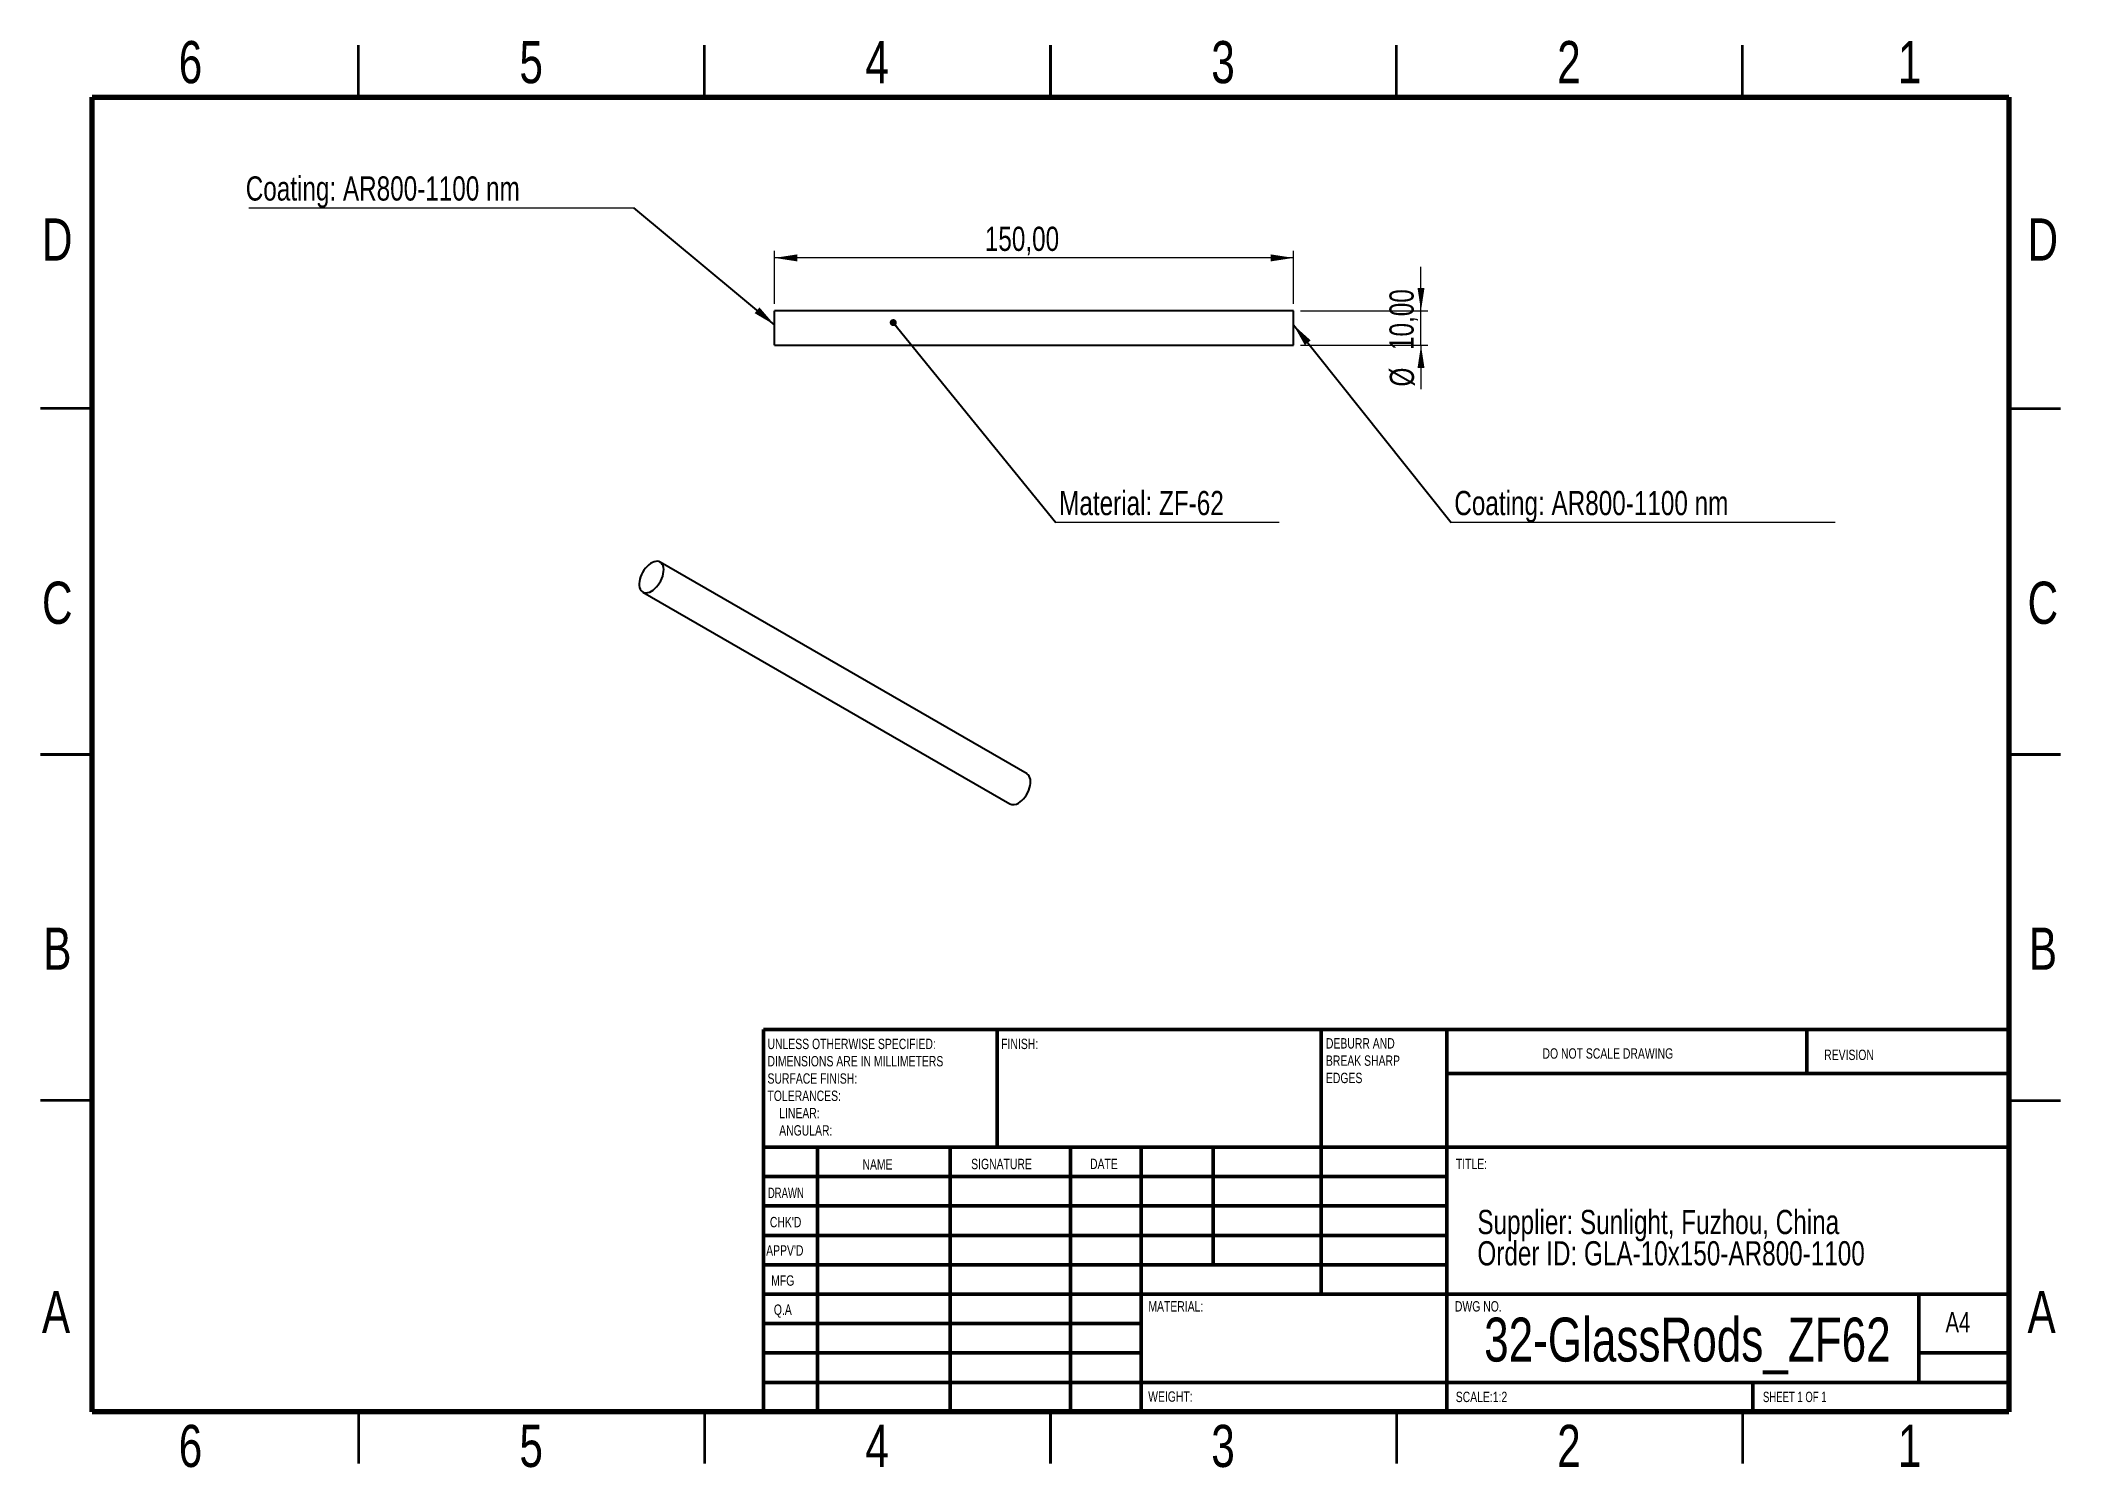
# Model space of a CAD drawing. Header units: millimetres. Extents: x 2 to 294, y 2 to 208.
import ezdxf

# ---------------------------------------------------------------- set-up
doc = ezdxf.new("R2010")
doc.units = ezdxf.units.MM
doc.styles.add('SLDTEXTSTYLE0', font='TXT', dxfattribs={"width": 0.75})
doc.styles.add('SLDTEXTSTYLE1', font='TXT', dxfattribs={"width": 0.686449})
doc.styles.add('SLDTEXTSTYLE2', font='TXT', dxfattribs={"width": 0.6875})
doc.dimstyles.new('SLDDIMSTYLE0', dxfattribs={"dimtxt": 3.5, "dimasz": 3.302, "dimexe": 0, "dimexo": 0.0625, "dimgap": 0.875, "dimtad": 1, "dimlfac": 2, "dimrnd": 1e-09, "dimzin": 12, "dimdsep": 46, "dimtxsty": 'SLDTEXTSTYLE0', "dimsah": 1, "dimcen": 0.09, "dimadec": 0, "dimazin": 3, "dimtfac": 1, "dimtmove": 0, "dimatfit": 0, "dimfxl": 0, "dimfrac": 2, "dimtolj": 1, "dimtzin": 12, "dimarcsym": 0})
doc.dimstyles.new('SLDDIMSTYLE1', dxfattribs={"dimtxt": 3.5, "dimasz": 3.302, "dimexe": 0, "dimexo": 0.0625, "dimgap": 0.875, "dimtad": 1, "dimlfac": 2, "dimrnd": 1e-09, "dimzin": 12, "dimdsep": 46, "dimtxsty": 'SLDTEXTSTYLE0', "dimsah": 1, "dimcen": 0.09, "dimadec": 0, "dimazin": 3, "dimtfac": 1, "dimtofl": 0, "dimtmove": 0, "dimatfit": 3, "dimfxl": 0, "dimfrac": 2, "dimtolj": 1, "dimtzin": 12, "dimarcsym": 0})
doc.dimstyles.new('SLDDIMSTYLE2', dxfattribs={"dimtxt": 0.18, "dimasz": 3.302, "dimexe": 0, "dimexo": 0.0625, "dimgap": 0, "dimtad": 0, "dimtih": 1, "dimtoh": 1, "dimdec": 0, "dimrnd": 1e-09, "dimzin": 0, "dimdsep": 46, "dimtxsty": 'Standard', "dimsah": 1, "dimcen": 0.09, "dimadec": 0, "dimazin": 0, "dimtfac": 3.302, "dimtdec": 0, "dimtofl": 0, "dimtmove": 0, "dimatfit": 3, "dimfxl": 0, "dimfrac": 2, "dimtolj": 1, "dimtzin": 0, "dimarcsym": 0})
doc.dimstyles.new('SLDDIMSTYLE3', dxfattribs={"dimtxt": 0.18, "dimasz": 1.016, "dimexe": 0, "dimexo": 0.0625, "dimgap": 0, "dimtad": 0, "dimtih": 1, "dimtoh": 1, "dimdec": 0, "dimrnd": 1e-09, "dimzin": 0, "dimdsep": 46, "dimtxsty": 'Standard', "dimblk1": 'DOT', "dimblk2": 'DOT', "dimsah": 1, "dimcen": 0.09, "dimadec": 0, "dimazin": 0, "dimtfac": 1.016, "dimtdec": 0, "dimtofl": 0, "dimtmove": 0, "dimatfit": 3, "dimldrblk": 'DOT', "dimfxl": 0, "dimfrac": 2, "dimtolj": 1, "dimtzin": 0, "dimarcsym": 0})

# ---------------------------------------------------------------- blocks, each defined once
blk = doc.blocks.new('SW_NOTE_0')
at = {"color": 0, "linetype": 'Continuous', "lineweight": 0, "char_height": 3.5, "attachment_point": 1, "style": 'SLDTEXTSTYLE0'}
for s, insert in [('Supplier: Sunlight, Fuzhou, China', (0, 4.51)), ('Order ID: GLA-10x150-AR800-1100', (0, -0.01))]:
    blk.add_mtext(s, dxfattribs=dict(at, insert=insert))
blk = doc.blocks.new('SW_NOTE_0_1')
at = {"color": 0, "linetype": 'Continuous', "lineweight": 0, "char_height": 1.5, "attachment_point": 1, "style": 'SLDTEXTSTYLE0'}
for s, insert in [('UNLESS OTHERWISE SPECIFIED:', (0, 1.93)), ('DIMENSIONS ARE IN MILLIMETERS', (0, -0.57)), ('TOLERANCES:', (0, -5.57)), ('SURFACE FINISH:', (0, -3.07)), ('LINEAR:', (1.69, -8.07)), ('ANGULAR:', (1.69, -10.57))]:
    blk.add_mtext(s, dxfattribs=dict(at, insert=insert))
blk = doc.blocks.new('SW_NOTE_0_2')
at = {"color": 0, "linetype": 'Continuous', "lineweight": 0, "char_height": 1.5, "attachment_point": 1, "style": 'SLDTEXTSTYLE0'}
for s, insert in [('DEBURR AND', (0, 1.93)), ('BREAK SHARP', (0, -0.57)), ('EDGES', (0, -3.07))]:
    blk.add_mtext(s, dxfattribs=dict(at, insert=insert))
blk = doc.blocks.new('_D')
at = {"color": 7, "linetype": 'Continuous', "lineweight": 0}
for p, q in [((202.05, 169.14), (202.05, 175.49)), ((184.62, 169.14), (203.05, 169.14)), ((202.05, 164.14), (202.05, 169.14)), ((184.62, 164.14), (203.05, 164.14)), ((202.05, 164.14), (202.05, 157.79))]:
    blk.add_line(p, q, dxfattribs=at)
at = {"color": 7, "linetype": 'Continuous', "lineweight": 18}
for points in [[(202.05, 169.14), (202.56, 172.44), (201.55, 172.44)], [(202.05, 164.14), (201.55, 160.84), (202.56, 160.84)]]:
    blk.add_solid(points, dxfattribs=at)
at = {"color": 7, "linetype": 'Continuous', "lineweight": 18, "char_height": 3.5, "attachment_point": 1, "rotation": 90, "style": 'SLDTEXTSTYLE0'}
for s, insert in [('10,00', (197.49, 163.46)), ('%%c', (197.54, 158.18))]:
    blk.add_mtext(s, dxfattribs=dict(at, insert=insert))
blk = doc.blocks.new('_D_1')
at = {"color": 7, "linetype": 'Continuous', "lineweight": 0}
for p, q in [((108.62, 170.14), (108.62, 177.77)), ((183.62, 176.77), (108.62, 176.77)), ((183.62, 170.14), (183.62, 177.77))]:
    blk.add_line(p, q, dxfattribs=at)
at = {"color": 7, "linetype": 'Continuous', "lineweight": 18}
for points in [[(108.62, 176.77), (111.92, 176.26), (111.92, 177.28)], [(183.62, 176.77), (180.32, 177.28), (180.32, 176.26)]]:
    blk.add_solid(points, dxfattribs=at)
at = {"color": 7, "linetype": 'Continuous', "lineweight": 18, "insert": (139.01, 181.28), "char_height": 3.5, "attachment_point": 1, "style": 'SLDTEXTSTYLE0'}
blk.add_mtext('150,00', dxfattribs=at)
blk = doc.blocks.new('SW_NOTE_0_3')
at = {"color": 0, "linetype": 'Continuous', "lineweight": 0}
blk.add_line((55.49, 0), (0, 0), dxfattribs=at)
at = {"color": 0, "linetype": 'Continuous', "lineweight": 0, "insert": (0.44, 4.54), "char_height": 3.5, "attachment_point": 1, "style": 'SLDTEXTSTYLE0'}
blk.add_mtext('Coating: AR800-1100 nm', dxfattribs=at)
blk = doc.blocks.new('SW_NOTE_0_4')
at = {"color": 0, "linetype": 'Continuous', "lineweight": 0}
blk.add_line((-55.65, 0), (0, 0), dxfattribs=at)
at = {"color": 0, "linetype": 'Continuous', "lineweight": 0, "insert": (-56.12, 4.53), "char_height": 3.5, "attachment_point": 1, "style": 'SLDTEXTSTYLE0'}
blk.add_mtext('Coating: AR800-1100 nm', dxfattribs=at)
blk = doc.blocks.new('SW_NOTE_0_5')
at = {"color": 0, "linetype": 'Continuous', "lineweight": 0}
blk.add_line((32.28, 0), (0, 0), dxfattribs=at)
at = {"color": 0, "linetype": 'Continuous', "lineweight": 0, "insert": (0.49, 4.54), "char_height": 3.5, "attachment_point": 1, "style": 'SLDTEXTSTYLE0'}
blk.add_mtext('Material: ZF-62', dxfattribs=at)
blk = doc.blocks.new('_Dot')
at = {"color": 0, "linetype": 'ByBlock', "lineweight": -2}
blk.add_line((-0.5, 0), (-1, 0), dxfattribs=at)
at = {"color": 0, "linetype": 'ByBlock', "const_width": 0.5}
blk.add_lwpolyline([(-0.25, 0, 1), (0.25, 0, 1)], format="xyb", close=True, dxfattribs=at)

msp = doc.modelspace()

# ---------------------------------------------------------------- linework, layer by layer
at = {"color": 7, "linetype": 'Continuous', "lineweight": 35}
for p, q in [((48.5, 200), (48.5, 207.5)), ((98.5, 200), (98.5, 207.5)), ((148.5, 207.5), (148.5, 200)), ((148.5, 200), (148.5, 207.5)), ((198.5, 200), (198.5, 207.5)), ((248.5, 200), (248.5, 207.5)), ((10, 155), (2.5, 155)), ((287, 155), (294.5, 155)), ((2.5, 105), (10, 105)), ((10, 105), (2.5, 105)), ((294.5, 105), (287, 105)), ((287, 105), (294.5, 105)), ((10, 55), (2.5, 55)), ((287, 55), (294.5, 55)), ((48.5, 10), (48.5, 2.5)), ((98.5, 10), (98.5, 2.5)), ((148.5, 2.5), (148.5, 10)), ((148.5, 10), (148.5, 2.5)), ((198.5, 10), (198.5, 2.5)), ((248.5, 10), (248.5, 2.5))]:
    msp.add_line(p, q, dxfattribs=at)
at = {"color": 7, "linetype": 'Continuous', "lineweight": 70}
for p, q in [((10, 10), (10, 200)), ((10, 200), (287, 200)), ((287, 200), (287, 10)), ((287, 10), (10, 10))]:
    msp.add_line(p, q, dxfattribs=at)
at = {"color": 7, "linetype": 'Continuous', "lineweight": 25}
for p, q in [((183.6186, 169.1426), (108.6186, 169.1426)), ((108.6186, 164.1426), (108.6186, 169.1426)), ((183.6186, 164.1426), (183.6186, 169.1426)), ((108.6186, 164.1426), (183.6186, 164.1426)), ((145.1042, 102.1859), (92.0711, 132.8012)), ((89.5714, 128.471), (142.6044, 97.8557))]:
    msp.add_line(p, q, dxfattribs=at)
at = {"color": 7, "linetype": 'Continuous', "lineweight": 50}
for p, q in [((107, 65.25), (287, 65.25)), ((107, 65.25), (107, 10)), ((140.8, 48.25), (140.8, 65.25)), ((187.6, 65.25), (187.6, 27)), ((205.8, 65.25), (205.8, 10)), ((257.8, 58.875), (257.8, 65.25)), ((287, 58.875), (205.8, 58.875)), ((287, 48.25), (107, 48.25)), ((114.8, 48.25), (114.8, 10)), ((133.991, 48.25), (133.991, 10)), ((151.3989, 48.25), (151.3989, 10)), ((161.6, 10), (161.6, 48.25)), ((172, 31.25), (172, 48.25)), ((205.8, 44), (107, 44)), ((205.8, 39.75), (107, 39.75)), ((205.8, 35.5), (107, 35.5)), ((205.8, 31.25), (107, 31.25)), ((161.6, 27), (107, 27)), ((161.6, 27), (287, 27)), ((274, 14.25), (274, 27)), ((161.6, 22.7499), (107, 22.7499)), ((161.6, 18.5), (107, 18.5)), ((287, 18.5), (274, 18.5)), ((107, 14.25), (287, 14.25)), ((250, 10), (250, 14.25))]:
    msp.add_line(p, q, dxfattribs=at)
at = {"color": 7, "linetype": 'Continuous', "lineweight": 25, "flags": 128}
for points in [[(90.8213, 128.5947), (91.0786, 128.7651), (91.3305, 128.9753), (91.5716, 129.2209), (91.7966, 129.4967), (92.0009, 129.7968), (92.18, 130.1147), (92.3302, 130.4438), (92.4482, 130.7769), (92.5315, 131.1071), (92.5784, 131.4272), (92.5878, 131.7305), (92.5596, 132.0104), (92.4943, 132.2611), (92.3934, 132.4771), (92.259, 132.6538), (92.0939, 132.7876), (91.9017, 132.8755), (91.6864, 132.9157), (91.4528, 132.9073), (91.2056, 132.8505), (90.9503, 132.7465), (90.6922, 132.5975), (90.4369, 132.4067), (90.1897, 132.1782), (89.9561, 131.9168), (89.7408, 131.6281), (89.5486, 131.3183), (89.3835, 130.9939), (89.2491, 130.6619), (89.1482, 130.3294), (89.0829, 130.0033), (89.0547, 129.6908), (89.0641, 129.3984), (89.111, 129.1324), (89.1943, 128.8985), (89.3123, 128.7016), (89.4625, 128.5459), (89.6416, 128.4348), (89.8459, 128.3705), (90.0709, 128.3546), (90.312, 128.3873), (90.5639, 128.4679), (90.8213, 128.5947)], [(143.8543, 97.9794), (144.1116, 98.1498), (144.3636, 98.36), (144.6046, 98.6056), (144.8297, 98.8814), (145.0339, 99.1815), (145.213, 99.4994), (145.3632, 99.8285), (145.4812, 100.1616), (145.5645, 100.4918), (145.6114, 100.8119), (145.6208, 101.1152), (145.5926, 101.3951), (145.5273, 101.6458), (145.4264, 101.8618), (145.292, 102.0385), (145.1269, 102.1723), (145.1042, 102.1859)]]:
    msp.add_lwpolyline(points, dxfattribs=at)
at = {"color": 7, "linetype": 'Continuous', "lineweight": 25}
msp.add_arc((143.1238, 98.9831), 1.2413, 245.262295, 306.048164, dxfattribs=at)

# ---------------------------------------------------------------- block references
at = {"color": 7, "linetype": 'Continuous', "lineweight": 0}
for name, p in [('SW_NOTE_0_4', (88.298, 184.0251)), ('SW_NOTE_0_5', (149.2598, 138.5488)), ('SW_NOTE_0_3', (206.4255, 138.5488)), ('SW_NOTE_0_1', (107.5937, 61.9874)), ('SW_NOTE_0_2', (188.3092, 62.0695)), ('SW_NOTE_0', (210.2009, 34.6657))]:
    msp.add_blockref(name, p, dxfattribs=at)

# ---------------------------------------------------------------- texts
for s, insert, char_height, attachment_point, style in [('6', (24.1886, 208.1137), 6.096, 2, 'SLDTEXTSTYLE0'), ('5', (73.4386, 208.1137), 6.096, 2, 'SLDTEXTSTYLE0'), ('4', (123.4386, 208.1137), 6.096, 2, 'SLDTEXTSTYLE0'), ('3', (173.4386, 208.1137), 6.096, 2, 'SLDTEXTSTYLE0'), ('2', (223.4386, 208.1137), 6.096, 2, 'SLDTEXTSTYLE0'), ('1', (272.6886, 208.1137), 6.096, 2, 'SLDTEXTSTYLE0'), ('D', (4.9302, 182.4757), 6.096, 2, 'SLDTEXTSTYLE0'), ('D', (291.9302, 182.4757), 6.096, 2, 'SLDTEXTSTYLE0'), ('C', (4.9365, 129.9757), 6.096, 2, 'SLDTEXTSTYLE0'), ('C', (291.9365, 129.9757), 6.096, 2, 'SLDTEXTSTYLE0'), ('B', (4.9534, 79.9757), 6.096, 2, 'SLDTEXTSTYLE0'), ('B', (291.9534, 79.9757), 6.096, 2, 'SLDTEXTSTYLE0'), ('FINISH:', (141.3713, 63.9193), 1.5, 1, 'SLDTEXTSTYLE0'), ('DO NOT SCALE DRAWING', (219.6146, 62.533), 1.5, 1, 'SLDTEXTSTYLE0'), ('REVISION', (260.3276, 62.3349), 1.5, 1, 'SLDTEXTSTYLE0'), ('NAME', (121.3222, 46.5015), 1.5, 1, 'SLDTEXTSTYLE0'), ('SIGNATURE', (137.0336, 46.5618), 1.5, 1, 'SLDTEXTSTYLE0'), ('DATE', (154.2147, 46.5762), 1.5, 1, 'SLDTEXTSTYLE0'), ('TITLE:', (207.0902, 46.5762), 1.5, 1, 'SLDTEXTSTYLE0'), ('DRAWN', (107.6434, 42.3848), 1.5, 1, 'SLDTEXTSTYLE1'), ("CHK'D", (107.9392, 38.1619), 1.5, 1, 'SLDTEXTSTYLE0'), ("APPV'D", (107.4017, 34.0659), 1.5, 1, 'SLDTEXTSTYLE0'), ('MFG', (108.124, 29.7158), 1.5, 1, 'SLDTEXTSTYLE0'), ('A', (4.7566, 27.4757), 6.096, 2, 'SLDTEXTSTYLE0'), ('A', (291.7566, 27.4757), 6.096, 2, 'SLDTEXTSTYLE0'), ('Q.A', (108.509, 25.5047), 1.5, 1, 'SLDTEXTSTYLE0'), ('MATERIAL:', (162.6459, 25.9861), 1.5, 1, 'SLDTEXTSTYLE0'), ('DWG NO.', (206.953, 25.9861), 1.5, 1, 'SLDTEXTSTYLE0'), ('32-GlassRods_ZF62', (240.5601, 23.6069), 6.35, 2, 'SLDTEXTSTYLE0'), ('A4', (277.8712, 24.4064), 2.91042, 1, 'SLDTEXTSTYLE0'), ('WEIGHT:', (162.6178, 12.9493), 1.4986, 1, 'SLDTEXTSTYLE0'), ('SCALE:1:2', (207.074, 12.9001), 1.5, 1, 'SLDTEXTSTYLE0'), ('SHEET 1 OF 1', (251.4783, 12.9001), 1.5, 1, 'SLDTEXTSTYLE2'), ('6', (24.1886, 8.1137), 6.096, 2, 'SLDTEXTSTYLE0'), ('5', (73.4386, 8.1137), 6.096, 2, 'SLDTEXTSTYLE0'), ('4', (123.4386, 8.1137), 6.096, 2, 'SLDTEXTSTYLE0'), ('3', (173.4386, 8.1137), 6.096, 2, 'SLDTEXTSTYLE0'), ('2', (223.4386, 8.1137), 6.096, 2, 'SLDTEXTSTYLE0'), ('1', (272.6886, 8.1137), 6.096, 2, 'SLDTEXTSTYLE0')]:
    msp.add_mtext(s, dxfattribs=dict(at, insert=insert, char_height=char_height, attachment_point=attachment_point, style=style))

# ---------------------------------------------------------------- dimensions: what is measured, and where the dimension line sits
at = {"color": 7, "linetype": 'Continuous', "lineweight": 18}
dim = msp.add_linear_dim(base=(108.6186, 176.7679), p1=(183.6186, 169.1426), p2=(108.6186, 169.1426), dimstyle='SLDDIMSTYLE1', dxfattribs=at)
dim.commit()
dim.dimension.update_dxf_attribs({"geometry": '_D_1', "text_midpoint": (146.1186, 176.7679), "dimtype": 160})
dim = msp.add_linear_dim(base=(202.0534, 169.1426), p1=(183.6186, 164.1426), p2=(183.6186, 169.1426), angle=90, text='%%c<>', dimstyle='SLDDIMSTYLE0', dxfattribs=at)
dim.commit()
dim.dimension.update_dxf_attribs({"geometry": '_D', "text_midpoint": (202.0534, 166.6426), "dimtype": 160})

# ---------------------------------------------------------------- leaders
at = {"color": 7, "linetype": 'Continuous', "lineweight": 0}
for points, dimstyle in [([(108.6186, 167.0852), (88.298, 184.0251)], 'SLDDIMSTYLE2'), ([(125.771, 167.4182), (149.2598, 138.5488)], 'SLDDIMSTYLE3'), ([(183.6186, 167.0852), (206.4255, 138.5488)], 'SLDDIMSTYLE2')]:
    msp.add_leader(points, dimstyle=dimstyle, dxfattribs=at)

doc.saveas('drawing.dxf')
